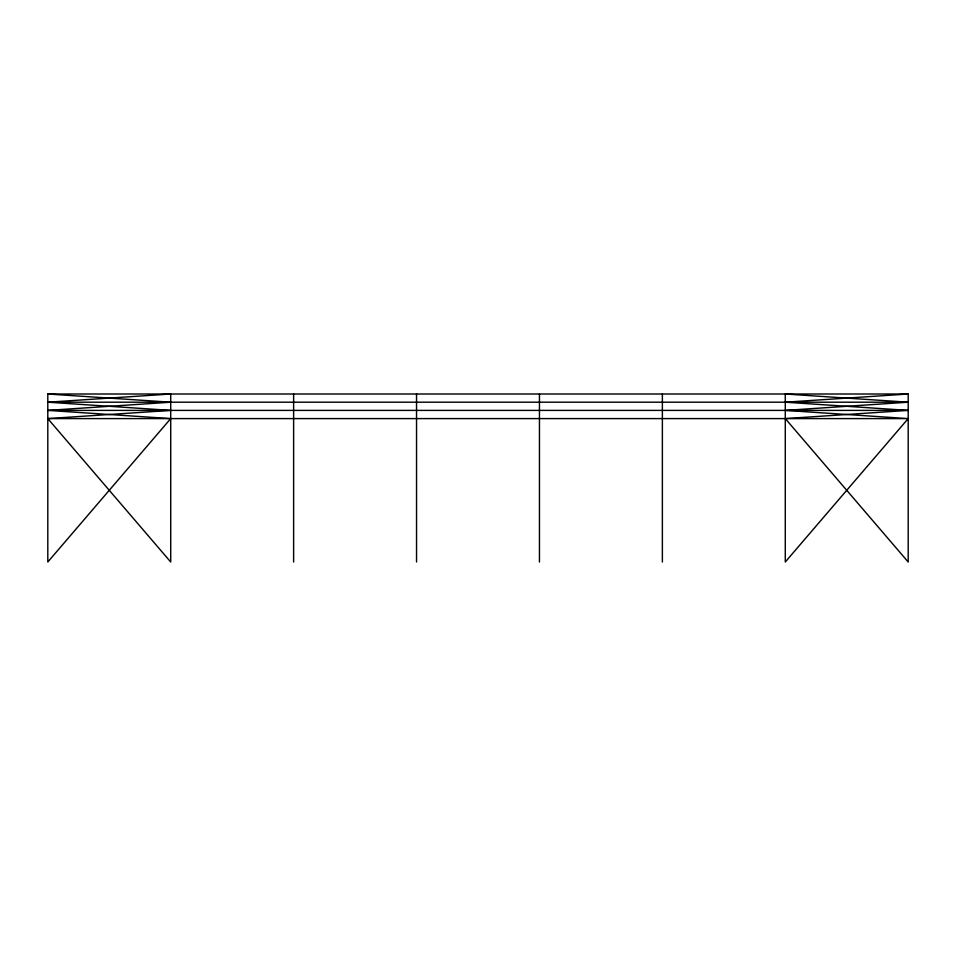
<?xml version="1.0" encoding="UTF-8"?>
<svg xmlns="http://www.w3.org/2000/svg" width="956" height="956" viewBox="0 0 956 956"><rect width="100%" height="100%" fill="white"/><g stroke="black" fill="none" stroke-linecap="round" stroke-linejoin="round"><path stroke-width="1.43" d="M908.2 418.597L785.282 561.997L785.282 394.003L908.2 402.201L785.282 410.399L908.2 418.597L47.8 418.597L170.718 561.997L170.718 394.003L47.8 402.201L170.718 410.399L47.8 418.597M47.8 410.399L170.718 402.201L47.8 394.003L47.8 561.997L170.718 418.597L47.8 410.399L908.2 410.399L785.282 418.597L908.2 561.997L908.2 394.003L47.8 394.003M908.2 394.003L785.282 402.201L908.2 410.399M47.8 402.201L908.2 402.201M662.377 394.003L662.377 561.997M539.459 394.003L539.459 561.997M416.541 394.003L416.541 561.997M293.623 394.003L293.623 561.997"/></g></svg>
